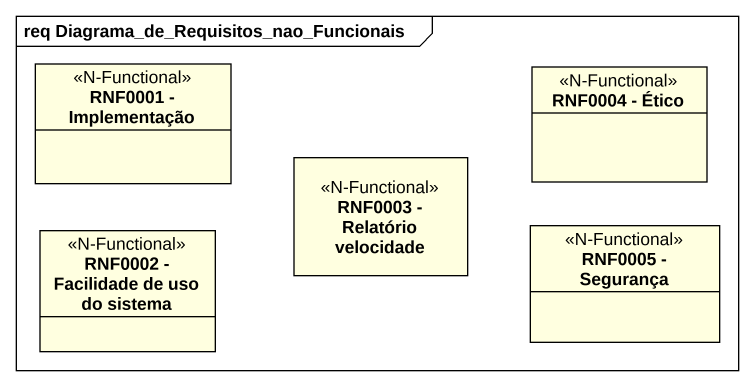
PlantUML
@startuml
mainframe req Diagrama_de_Requisitos_nao_Funcionais
hide circle
hide empty members
class "RNF0001 - Implementação" as RNF0001_Implementação <<N-Functional>> #FFFFE0
class "RNF0004 - Ético" as RNF0004_Ético <<N-Functional>> #FFFFE0
class "RNF0003 - Relatório velocidade" as RNF0003_Relatório_velocidade <<N-Functional>> #FFFFE0
class "RNF0002 - Facilidade de uso do sistema" as RNF0002_Facilidade_de_uso <<N-Functional>> #FFFFE0
class "RNF0005 - Segurança" as RNF0005_Segurança <<N-Functional>> #FFFFE0
@enduml
